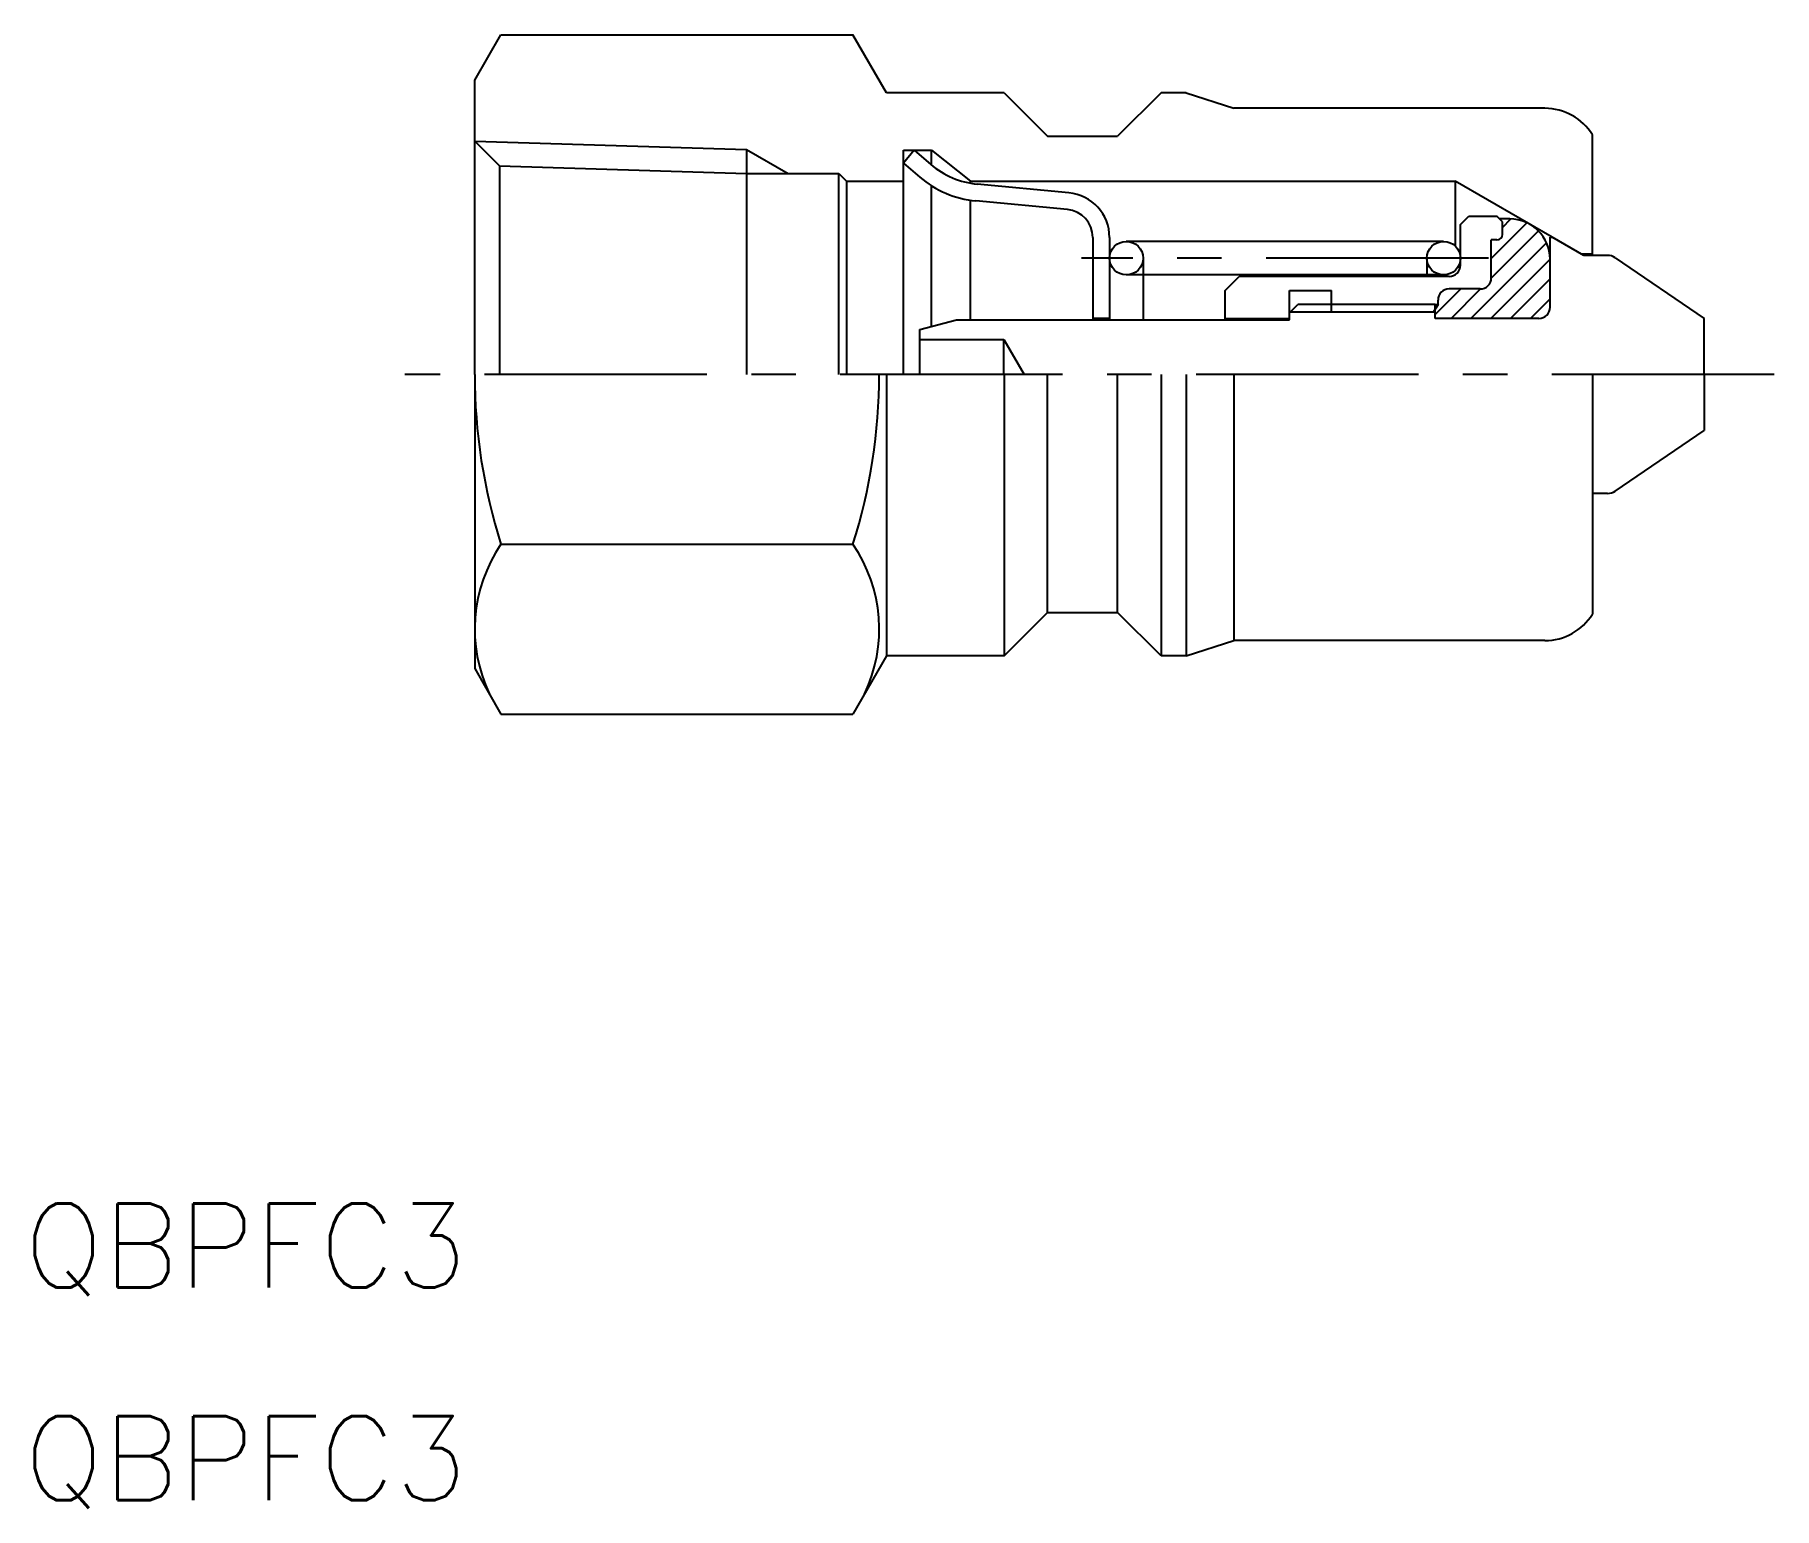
# Model space of a CAD drawing. Extents: x 25.1 to 87.2, y 30.1 to 82.7.
import ezdxf
from ezdxf.enums import TextEntityAlignment as Align

# ---------------------------------------------------------------- set-up
doc = ezdxf.new("R2010")
doc.units = 0
doc.header["$LTSCALE"] = 0.25
doc.linetypes.add('CENTER', pattern=[50.8, 31.75, -6.35, 6.35, -6.35])
doc.layers.get('0').update_dxf_attribs({"linetype": 'CONTINUOUS'})
doc.layers.add('CENTER', color=1, linetype='CONTINUOUS')
doc.styles.get("Standard").update_dxf_attribs({"font": 'txt.shx', "bigfont": 'bigfont.shx'})

msp = doc.modelspace()

# ---------------------------------------------------------------- linework, layer by layer
for p, q in [((40.764, 81.059), (41.702, 82.683)), ((41.702, 82.683), (54.266, 82.683)), ((55.464, 80.609), (54.266, 82.683)), ((40.764, 70.559), (40.764, 81.059)), ((59.664, 80.609), (55.464, 80.609)), ((59.664, 80.609), (61.214, 79.059)), ((65.264, 80.609), (63.714, 79.059)), ((66.164, 80.609), (65.264, 80.609)), ((66.164, 80.609), (67.864, 80.059)), ((78.964, 80.059), (67.864, 80.059)), ((40.764, 78.89), (41.648, 78.006)), ((61.214, 79.059), (63.714, 79.059)), ((80.664, 74.809), (80.664, 79.113)), ((50.464, 78.586), (50.464, 70.559)), ((56.064, 70.559), (56.064, 78.559)), ((56.064, 78.559), (57.064, 78.559)), ((56.453, 78.559), (56.064, 78.102)), ((56.453, 78.559), (57.042, 78.057)), ((57.064, 78.559), (58.464, 77.459)), ((57.064, 78.039), (57.064, 78.559)), ((41.648, 78.006), (41.648, 70.559)), ((41.648, 78.006), (50.464, 77.73)), ((50.464, 77.73), (53.764, 77.73)), ((53.764, 77.73), (54.035, 77.459)), ((53.764, 70.559), (53.764, 77.73)), ((56.064, 78.102), (56.653, 77.6)), ((54.035, 77.459), (54.035, 70.559)), ((54.035, 77.459), (56.064, 77.459)), ((57.064, 72.27), (57.064, 77.298)), ((58.464, 77.459), (75.761, 77.459)), ((58.464, 77.386), (58.464, 77.459)), ((61.976, 77.042), (58.704, 77.354)), ((79.225, 75.459), (75.761, 77.459)), ((75.761, 77.459), (75.761, 75.147)), ((58.464, 72.509), (58.464, 76.779)), ((61.919, 76.445), (58.647, 76.756)), ((75.951, 75.909), (76.251, 76.209)), ((75.951, 74.459), (75.951, 75.909)), ((76.251, 76.209), (77.251, 76.209)), ((77.451, 76.009), (77.251, 76.209)), ((77.714, 76.109), (77.351, 76.109)), ((77.451, 75.559), (77.451, 76.009)), ((62.824, 75.45), (62.824, 72.509)), ((63.424, 75.45), (63.424, 72.509)), ((75.351, 75.309), (64.024, 75.309)), ((77.051, 74.009), (77.051, 75.359)), ((77.251, 75.359), (77.051, 75.359)), ((79.151, 72.959), (79.151, 75.459)), ((79.151, 75.459), (79.225, 75.459)), ((80.351, 74.809), (79.225, 75.459)), ((64.624, 74.709), (64.624, 72.509)), ((74.751, 74.709), (74.751, 74.059)), ((80.264, 74.859), (80.664, 74.859)), ((81.196, 74.809), (80.351, 74.809)), ((81.478, 74.722), (84.651, 72.555)), ((75.351, 74.109), (64.024, 74.109)), ((67.551, 73.559), (68.051, 74.059)), ((75.551, 74.059), (68.051, 74.059)), ((67.551, 72.509), (67.551, 73.559)), ((69.851, 73.559), (71.351, 73.559)), ((69.851, 72.509), (69.851, 73.559)), ((71.351, 72.788), (71.351, 73.559)), ((76.651, 73.609), (75.551, 73.609)), ((69.851, 72.759), (70.151, 73.059)), ((69.88, 72.788), (75.051, 72.788)), ((75.051, 73.059), (70.151, 73.059)), ((75.151, 73.059), (74.994, 72.788)), ((75.051, 73.059), (75.151, 73.059)), ((75.051, 72.559), (75.051, 73.059)), ((75.151, 73.059), (75.151, 73.209)), ((56.651, 72.159), (57.957, 72.509)), ((56.651, 70.559), (56.651, 72.159)), ((57.957, 72.509), (69.851, 72.509)), ((63.424, 72.559), (62.824, 72.559)), ((67.551, 72.559), (69.851, 72.559)), ((78.751, 72.559), (75.051, 72.559)), ((84.651, 70.559), (84.651, 72.555)), ((56.651, 71.809), (59.651, 71.809)), ((59.651, 70.559), (59.651, 71.809)), ((59.651, 71.809), (60.372, 70.559)), ((40.764, 70.559), (40.764, 60.059)), ((55.464, 70.559), (55.464, 60.509)), ((59.664, 70.559), (59.664, 60.509)), ((61.214, 62.059), (61.214, 70.559)), ((63.714, 62.059), (63.714, 70.559)), ((65.264, 70.559), (65.264, 60.509)), ((66.164, 70.559), (66.164, 60.509)), ((67.864, 70.559), (67.864, 61.059)), ((80.664, 70.559), (80.664, 62.005)), ((84.651, 70.559), (84.651, 68.563)), ((81.478, 66.396), (84.651, 68.563)), ((81.196, 66.309), (80.664, 66.309)), ((41.702, 64.497), (54.266, 64.497)), ((59.664, 60.509), (61.214, 62.059)), ((61.214, 62.059), (63.714, 62.059)), ((65.264, 60.509), (63.714, 62.059)), ((66.164, 60.509), (67.864, 61.059)), ((78.964, 61.059), (67.864, 61.059)), ((55.464, 60.509), (54.266, 58.435)), ((59.664, 60.509), (55.464, 60.509)), ((66.164, 60.509), (65.264, 60.509)), ((40.764, 60.059), (41.702, 58.435)), ((41.702, 58.435), (54.266, 58.435))]:
    msp.add_line(p, q)
at = {"color": 3}
for p, q in [((40.764, 78.89), (50.464, 78.586)), ((50.464, 78.586), (51.947, 77.73)), ((77.051, 74.698), (78.325, 75.973)), ((77.451, 75.805), (77.754, 76.108)), ((76.326, 72.559), (79.025, 75.259)), ((77.05, 73.991), (78.739, 75.679)), ((77.033, 72.559), (79.151, 74.677)), ((77.74, 72.559), (79.151, 73.97)), ((75.051, 72.698), (75.961, 73.609)), ((75.619, 72.559), (76.669, 73.609)), ((78.447, 72.559), (79.151, 73.263))]:
    msp.add_line(p, q, dxfattribs=at)
for centre in [(64.024, 74.709), (75.351, 74.709)]:
    msp.add_circle(centre, 0.6)
for centre, radius, start, end in [((78.964, 78.059), 2, 31.78833, 90), ((58.988, 80.34), 3, 229.56417, 264.56417), ((58.988, 80.34), 3.6, 229.56417, 264.56417), ((61.824, 75.45), 1.6, 0, 84.56417), ((61.824, 75.45), 1, 0, 84.56417), ((77.714, 74.672), 1.437, 0, 90), ((77.251, 75.559), 0.2, 270, 0), ((81.196, 74.309), 0.5, 55.66667, 90), ((75.551, 74.459), 0.4, 270, 0), ((76.651, 74.009), 0.4, 270, 0), ((75.551, 73.209), 0.4, 90, 180), ((78.751, 72.959), 0.4, 270, 0), ((60.826, 70.559), 20.062, 180, 197.58795), ((35.142, 70.559), 20.062, 342.41205, 0), ((81.196, 66.809), 0.5, 270, 304.33333), ((46.131, 61.466), 5.367, 145.61575, 205.61575), ((49.837, 61.466), 5.367, 334.38425, 34.38425), ((78.964, 63.059), 2, 270, 328.21167)]:
    msp.add_arc(centre, radius, start, end)
at = {"layer": 'CENTER', "linetype": 'CENTER'}
for p, q in [((76.951, 74.709), (62.424, 74.709)), ((87.151, 70.559), (38.264, 70.559))]:
    msp.add_line(p, q, dxfattribs=at)

# ---------------------------------------------------------------- texts
for p in [(24.675, 37.067), (24.675, 29.471)]:
    msp.add_text('QBPFC3', height=3).set_placement(p, align=Align.BOTTOM_LEFT)

doc.saveas('drawing.dxf')
